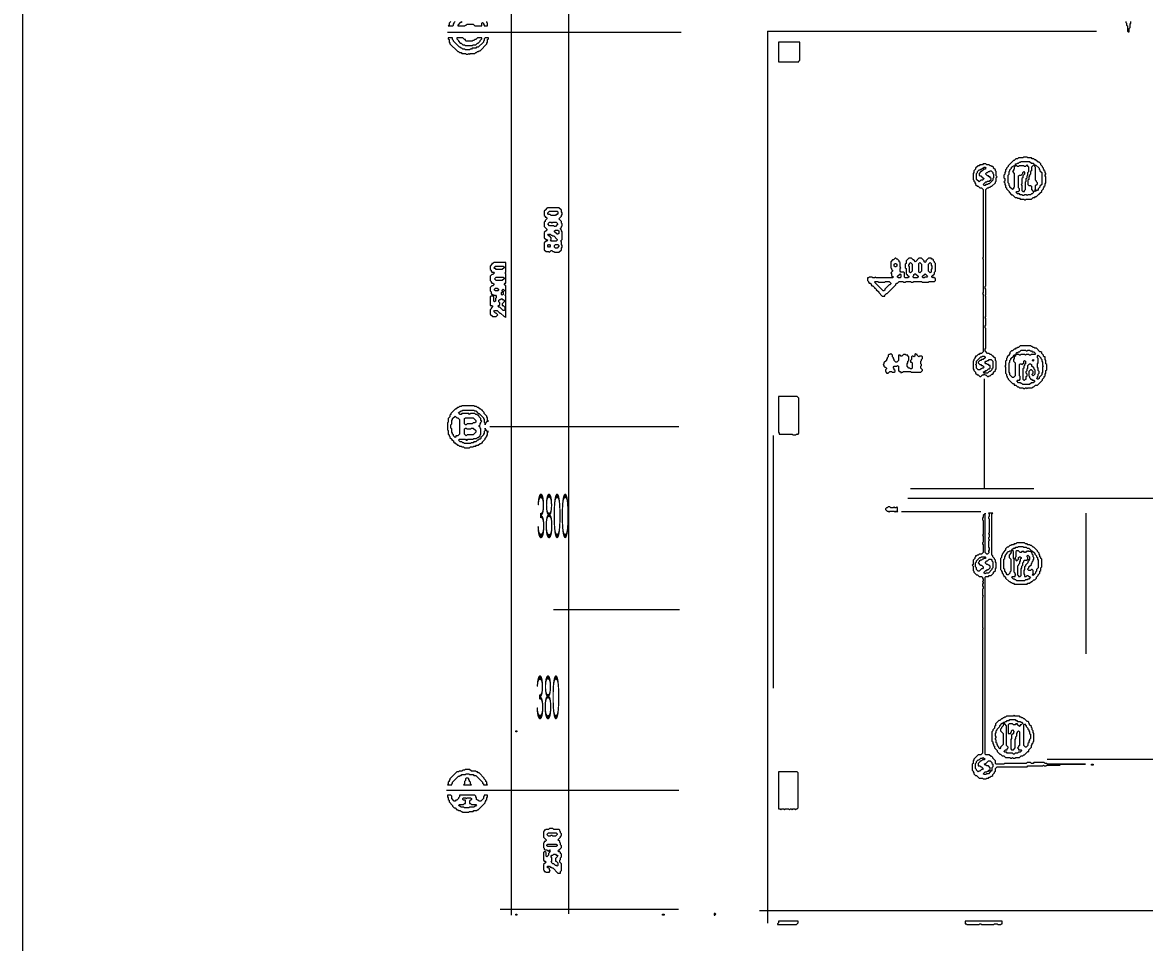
# Model space of a CAD drawing. Header units: millimetres. Extents: x 4 to 412, y 3 to 290.
# Drawn here: x 4 to 118.6, y 92.5 to 186.4 of the extents above; entities that cross this region are included whole.
import ezdxf

# ---------------------------------------------------------------- set-up
doc = ezdxf.new("R2010")
doc.units = ezdxf.units.MM
for name, color, linetype, lineweight in [('OCR_TEXT', 6, 'CONTINUOUS', 0), ('TRACE_CURVE', 6, 'CONTINUOUS', 0), ('TRACE_STRAIGHT', 5, 'CONTINUOUS', 0), ('TRACE_TEXT_SYMBOL', 6, 'CONTINUOUS', 0)]:
    doc.layers.add(name, color=color, linetype=linetype, lineweight=lineweight)
doc.styles.add('wqy-unicode', font='wqy-unicode')

msp = doc.modelspace()

# ---------------------------------------------------------------- linework, layer by layer
at = {"layer": 'TRACE_CURVE', "color": 6}
for points in [[(102.11, 172), (102.02, 171.91), (101.76, 171.91), (101.67, 171.82), (101.59, 171.82), (101.32, 171.56), (101.32, 171.47), (101.15, 171.3), (101.15, 171.12), (101.06, 171.03), (101.06, 170.42), (101.15, 170.33), (101.15, 170.24), (101.24, 170.16), (101.24, 170.07), (101.32, 169.98), (101.32, 169.89), (101.5, 169.72), (101.59, 169.72), (101.76, 169.54), (101.94, 169.54), (102.11, 169.37), (102.11, 162.45), (102.02, 162.36), (102.11, 162.28), (102.11, 158.86), (102.02, 158.77), (102.11, 158.68), (102.11, 152.82), (101.94, 152.64), (101.76, 152.64), (101.67, 152.55), (101.59, 152.55), (101.41, 152.38), (101.32, 152.38), (101.32, 152.29), (101.24, 152.2), (101.24, 152.12), (101.15, 152.03), (101.15, 151.94), (101.06, 151.85), (101.06, 151.07), (101.15, 150.98), (101.15, 150.89), (101.32, 150.72), (101.32, 150.63), (101.5, 150.45), (101.59, 150.45), (101.76, 150.28), (101.85, 150.28), (102.02, 150.45), (102.11, 150.45), (102.2, 150.54), (102.29, 150.45), (102.37, 150.45), (102.55, 150.28), (102.64, 150.28), (102.72, 150.37), (102.81, 150.37), (102.99, 150.54), (103.07, 150.54), (103.16, 150.63), (103.16, 150.72), (103.34, 150.89)], [(103.34, 150.89), (103.34, 150.98), (103.43, 151.07), (103.43, 151.85), (103.34, 151.94), (103.34, 152.12), (103.16, 152.29), (103.16, 152.38), (103.07, 152.38), (102.9, 152.55), (102.81, 152.55), (102.72, 152.64), (102.55, 152.64), (102.29, 152.9), (102.29, 153.08), (102.37, 153.17), (102.37, 155.18), (102.29, 155.27), (102.29, 155.44), (102.37, 155.53), (102.37, 156.23), (102.29, 156.32), (102.37, 156.41), (102.37, 158.51), (102.29, 158.6), (102.37, 158.68), (102.37, 159.21), (102.29, 159.3), (102.29, 159.47), (102.37, 159.56), (102.37, 169.37), (102.55, 169.54), (102.64, 169.54), (102.72, 169.63), (102.81, 169.63), (102.9, 169.72), (102.99, 169.72), (103.34, 170.07), (103.34, 170.16), (103.43, 170.24), (103.43, 170.59), (103.51, 170.68), (103.43, 170.77), (103.43, 171.21), (103.34, 171.3), (103.34, 171.38), (103.16, 171.56), (103.16, 171.65), (103.07, 171.73), (102.99, 171.73), (102.9, 171.82), (102.81, 171.82), (102.72, 171.91), (102.46, 171.91), (102.37, 172), (102.11, 172)], [(102.29, 136.35), (102.29, 136.27), (102.11, 136.09), (102.11, 135.92), (102.02, 135.83), (102.02, 135.65), (102.11, 135.57), (102.11, 134.16), (102.02, 134.08), (102.11, 133.99), (102.11, 133.38), (102.02, 133.29), (102.02, 133.2), (102.11, 133.11), (102.11, 132.32), (101.94, 132.15), (101.67, 132.15), (101.59, 132.06), (101.5, 132.06), (101.41, 131.97), (101.32, 131.97), (101.32, 131.89), (101.24, 131.8), (101.24, 131.71), (101.06, 131.54), (101.06, 131.1), (100.97, 131.01), (101.06, 130.92), (101.06, 130.49), (101.15, 130.4), (101.15, 130.31), (101.41, 130.05), (101.5, 130.05), (101.67, 129.87), (101.94, 129.87), (102.02, 129.79), (102.02, 129.7), (102.11, 129.61), (102.11, 129.43), (102.02, 129.35), (102.11, 129.26), (102.11, 129.17), (102.02, 129.08), (102.02, 128.91), (102.11, 128.82), (102.11, 128.65), (102.02, 128.56), (102.02, 127.95), (102.11, 127.86), (102.02, 127.77), (102.02, 124.62), (102.11, 124.53), (102.02, 124.44), (102.02, 111.83), (101.85, 111.66), (101.59, 111.66), (101.15, 111.22), (101.15, 111.13), (101.06, 111.04), (101.06, 110.78), (100.97, 110.69), (100.97, 110.08), (101.06, 109.99), (101.06, 109.91)], [(103.43, 130.75), (103.43, 131.27), (103.34, 131.36), (103.34, 131.54), (103.25, 131.62), (103.25, 131.71), (103.07, 131.89), (103.07, 131.97), (102.99, 132.06), (102.99, 136.27), (103.07, 136.35), (102.64, 136.35), (102.72, 136.27), (102.72, 136), (102.64, 135.92), (102.64, 135.83), (102.72, 135.74), (102.72, 134.34), (102.64, 134.25), (102.72, 134.16), (102.72, 133.9), (102.64, 133.81), (102.64, 133.73), (102.72, 133.64), (102.72, 133.55), (102.64, 133.46), (102.64, 132.85), (102.72, 132.76), (102.72, 132.59), (102.64, 132.5), (102.64, 132.41), (102.72, 132.32), (102.55, 132.15), (102.46, 132.15), (102.29, 132.32), (102.29, 136.35)], [(101.06, 109.91), (101.15, 109.82), (101.15, 109.73), (101.32, 109.56), (101.41, 109.56), (101.67, 109.29), (102.02, 109.29), (102.11, 109.21), (102.37, 109.21), (102.46, 109.29), (102.64, 109.29), (102.72, 109.38), (102.81, 109.38), (102.9, 109.47), (102.99, 109.47), (103.07, 109.56), (103.07, 109.64), (103.25, 109.82), (103.25, 109.91), (103.34, 109.99), (103.34, 110.26), (103.51, 110.43), (106.58, 110.43), (106.67, 110.52), (108.15, 110.52), (108.24, 110.61), (108.33, 110.52), (108.5, 110.52), (108.59, 110.61), (109.91, 110.61), (109.99, 110.69), (112.53, 110.69), (108.68, 110.69), (108.59, 110.78), (108.42, 110.78), (108.33, 110.87), (107.28, 110.87), (107.19, 110.78), (107.02, 110.78), (106.93, 110.87), (106.58, 110.87), (106.49, 110.78), (104.3, 110.78), (104.21, 110.69), (103.43, 110.69), (103.34, 110.78), (103.34, 111.04), (103.07, 111.31), (103.07, 111.39), (102.99, 111.48), (102.9, 111.48), (102.72, 111.66), (102.37, 111.66), (102.29, 111.74), (102.29, 129.79), (102.37, 129.87), (102.64, 129.87), (102.72, 129.96), (102.9, 129.96), (103.16, 130.22), (103.16, 130.31), (103.34, 130.49), (103.34, 130.66), (103.43, 130.75)]]:
    msp.add_lwpolyline(points, dxfattribs=at)
for points in [[(101.94, 171.47), (102.02, 171.56), (102.11, 171.56), (102.2, 171.47), (101.94, 171.21), (101.85, 171.21), (101.67, 171.03), (101.67, 170.86), (101.76, 170.77), (101.85, 170.77), (102.02, 170.59), (102.11, 170.59), (102.2, 170.51), (102.02, 170.33), (101.85, 170.33), (101.67, 170.16), (101.41, 170.42), (101.41, 171.03), (101.5, 171.12), (101.5, 171.21), (101.67, 171.38), (101.76, 171.38), (101.85, 171.47)], [(102.11, 171.56), (102.2, 171.65), (102.29, 171.65), (102.37, 171.56), (102.29, 171.47), (102.2, 171.47)], [(102.72, 171.21), (102.81, 171.3), (102.9, 171.3), (103.07, 171.12), (103.07, 171.03), (103.16, 170.95), (103.16, 170.59), (103.07, 170.51), (103.07, 170.33), (102.72, 169.98), (102.64, 169.98), (102.55, 169.89), (102.37, 169.89), (102.29, 169.81), (102.2, 169.81), (102.11, 169.89), (102.37, 170.16), (102.46, 170.16), (102.55, 170.24), (102.72, 170.24), (102.9, 170.42), (102.9, 170.51), (102.81, 170.59), (102.81, 170.68), (102.72, 170.68), (102.64, 170.77), (102.55, 170.77), (102.37, 170.95), (102.37, 171.03), (102.46, 171.12), (102.55, 171.12), (102.64, 171.21)], [(101.94, 152.29), (102.02, 152.38), (102.2, 152.38), (102.29, 152.29), (102.29, 152.2), (102.11, 152.03), (101.94, 152.03), (101.85, 151.94), (101.76, 151.94), (101.59, 151.77), (101.59, 151.68), (101.76, 151.5), (101.85, 151.5), (101.94, 151.42), (102.02, 151.42), (102.2, 151.24), (102.11, 151.15), (102.02, 151.15), (101.94, 151.07), (101.85, 151.07), (101.76, 150.98), (101.59, 150.98), (101.41, 151.15), (101.41, 151.42), (101.32, 151.5), (101.41, 151.59), (101.41, 151.85), (101.85, 152.29)], [(102.64, 151.94), (102.72, 152.03), (102.9, 152.03), (103.07, 151.85), (103.07, 151.15), (102.99, 151.07), (102.99, 150.98), (102.81, 150.8), (102.72, 150.8), (102.55, 150.63), (102.2, 150.63), (102.11, 150.72), (102.2, 150.8), (102.29, 150.8), (102.37, 150.89), (102.46, 150.89), (102.64, 151.07), (102.72, 151.07), (102.81, 151.15), (102.81, 151.42), (102.72, 151.42), (102.64, 151.5), (102.55, 151.5), (102.46, 151.59), (102.37, 151.59), (102.29, 151.68), (102.29, 151.77), (102.37, 151.85), (102.46, 151.85), (102.55, 151.94)], [(101.85, 131.8), (101.94, 131.89), (102.29, 131.89), (102.37, 131.8), (102.29, 131.71), (102.2, 131.71), (102.11, 131.62), (102.02, 131.62), (101.94, 131.54), (101.85, 131.54), (101.76, 131.45), (101.67, 131.45), (101.67, 131.36), (101.59, 131.27), (101.67, 131.19), (101.67, 131.1), (101.76, 131.1), (101.85, 131.01), (101.94, 131.01), (102.11, 130.84), (102.11, 130.75), (102.02, 130.66), (101.94, 130.66), (101.67, 130.4), (101.59, 130.4), (101.41, 130.57), (101.41, 130.75), (101.32, 130.84), (101.32, 131.27), (101.41, 131.36), (101.41, 131.45), (101.76, 131.8)], [(102.72, 131.62), (102.9, 131.62), (102.99, 131.54), (102.99, 131.45), (103.07, 131.36), (103.07, 130.75), (102.99, 130.66), (102.99, 130.57), (102.64, 130.22), (102.37, 130.22), (102.29, 130.14), (102.2, 130.22), (102.2, 130.31), (102.37, 130.49), (102.46, 130.49), (102.55, 130.57), (102.64, 130.57), (102.81, 130.75), (102.81, 130.92), (102.72, 131.01), (102.64, 131.01), (102.55, 131.1), (102.46, 131.1), (102.29, 131.27), (102.46, 131.45), (102.55, 131.45)], [(102.02, 111.31), (102.11, 111.39), (102.29, 111.22), (102.2, 111.13), (102.02, 111.13), (101.94, 111.04), (101.85, 111.04), (101.59, 110.78), (101.59, 110.52), (101.76, 110.52), (101.85, 110.43), (101.94, 110.43), (102.11, 110.26), (102.02, 110.17), (101.94, 110.17), (101.76, 109.99), (101.67, 109.99), (101.59, 109.91), (101.41, 110.08), (101.41, 110.17), (101.32, 110.26), (101.32, 110.78), (101.41, 110.87), (101.41, 110.96), (101.59, 111.13), (101.67, 111.13), (101.85, 111.31)], [(102.64, 109.99), (102.72, 110.08), (102.81, 109.99), (102.81, 109.91), (102.64, 109.73), (102.46, 109.73), (102.37, 109.64), (102.2, 109.64), (102.11, 109.73), (102.29, 109.91), (102.46, 109.91), (102.55, 109.99)], [(102.64, 111.04), (102.81, 111.04), (102.99, 110.87), (102.99, 110.78), (103.07, 110.69), (103.07, 110.43), (102.99, 110.34), (102.99, 110.08), (102.9, 109.99), (102.81, 109.99), (102.72, 110.08), (102.81, 110.17), (102.81, 110.34), (102.64, 110.52), (102.46, 110.52), (102.37, 110.61), (102.29, 110.61), (102.2, 110.69), (102.29, 110.78), (102.37, 110.78)]]:
    msp.add_lwpolyline(points, close=True, dxfattribs=at)
at = {"layer": 'TRACE_STRAIGHT', "color": 5}
for p, q in [((3.98, 265.46), (3.98, 29.15)), ((53.88, 223.12), (53.88, 95.28)), ((59.73, 223.18), (59.73, 95.42)), ((47.38, 185.45), (71.25, 185.45)), ((80.07, 185.55), (80.07, 94.45)), ((80.07, 185.55), (113.68, 185.55)), ((102.21, 150.06), (102.21, 138.87)), ((51.71, 145.18), (71.01, 145.18)), ((80.65, 144.27), (80.65, 118.48)), ((94.67, 138.87), (107.28, 138.87)), ((94.41, 137.88), (122.25, 137.88)), ((93.76, 136.49), (101.86, 136.49)), ((112.59, 136.33), (112.59, 121.96)), ((58.23, 126.51), (71.07, 126.51)), ((108.64, 111.23), (135.57, 111.23)), ((47.3, 108.04), (71.01, 108.04)), ((52.76, 95.88), (70.97, 95.88)), ((79.25, 95.77), (149.04, 95.77))]:
    msp.add_line(p, q, dxfattribs=at)
at = {"layer": 'TRACE_TEXT_SYMBOL', "color": 6}
for points in [[(47.73, 186.53), (47.55, 186.36), (47.55, 186.18), (47.47, 186.1), (47.9, 186.1), (47.99, 186.18), (47.99, 186.27), (48.08, 186.36), (48.08, 186.45), (48.17, 186.53)], [(48.87, 186.53), (48.78, 186.45), (48.69, 186.45), (48.43, 186.18), (48.43, 186.1), (49.13, 186.1), (49.22, 186.18), (49.3, 186.18), (49.39, 186.27), (50, 186.27), (50.18, 186.1), (50.88, 186.1), (50.88, 186.36), (50.97, 186.45), (51.06, 186.36), (51.06, 186.27), (51.14, 186.18), (51.14, 186.1), (51.49, 186.1), (51.49, 186.36), (51.41, 186.45), (51.41, 186.53)], [(116.65, 186.53), (116.65, 186.45), (116.74, 186.36), (116.74, 186.18), (116.82, 186.1), (116.82, 185.57), (116.91, 185.48), (117, 185.48), (117, 185.83), (117.09, 185.92), (117.09, 186.27), (117.17, 186.36), (117.17, 186.53)], [(106.23, 172.7), (106.14, 172.61), (105.7, 172.61), (105.61, 172.52), (105.44, 172.52), (105.26, 172.35), (105.18, 172.35), (104.65, 171.82), (104.65, 171.73), (104.48, 171.56), (104.48, 171.47), (104.39, 171.38), (104.39, 171.21), (104.3, 171.12), (104.3, 170.95), (104.21, 170.86), (104.21, 170.59), (104.3, 170.51), (104.3, 170.24), (104.21, 170.16), (104.3, 170.07), (104.3, 169.89), (104.39, 169.81), (104.39, 169.63), (104.48, 169.54), (104.48, 169.46), (104.74, 169.19), (104.74, 169.11), (105, 168.84), (105.09, 168.84), (105.35, 168.58), (105.53, 168.58), (105.61, 168.49), (105.79, 168.49), (105.88, 168.41), (106.23, 168.41), (106.32, 168.32), (106.4, 168.32), (106.49, 168.41), (107.02, 168.41), (107.19, 168.58), (107.37, 168.58), (107.45, 168.67), (107.54, 168.67), (107.8, 168.93), (107.89, 168.93), (107.89, 169.02), (108.07, 169.19), (108.07, 169.28), (108.24, 169.46), (108.24, 169.54), (108.33, 169.63), (108.33, 169.72), (108.42, 169.81), (108.42, 169.98), (108.5, 170.07), (108.5, 170.68), (108.42, 170.77), (108.42, 170.86), (108.5, 170.95), (108.5, 171.03), (108.42, 171.12), (108.42, 171.21), (108.33, 171.3)], [(106.58, 170.59), (106.58, 170.77), (106.67, 170.86), (106.67, 171.12), (106.75, 171.21), (106.75, 171.65), (106.67, 171.73), (106.67, 171.82), (106.58, 171.91), (106.4, 171.73), (106.32, 171.73), (106.23, 171.82), (105.79, 171.82), (105.7, 171.73), (105.61, 171.73), (105.53, 171.82), (105.44, 171.82), (105.35, 171.91), (105.44, 172), (105.53, 172), (105.61, 172.08), (105.7, 172.08), (105.79, 172.17), (105.88, 172.17)], [(105.88, 172.17), (105.96, 172.26), (106.84, 172.26), (107.02, 172.08), (107.19, 172.08), (107.28, 172), (107.28, 171.91), (107.02, 171.65), (107.02, 171.3), (106.93, 171.21), (106.93, 170.95), (106.84, 170.86), (106.84, 170.77), (106.75, 170.68), (106.75, 170.42), (106.67, 170.33), (106.67, 169.89), (106.75, 169.81), (106.93, 169.81), (107.02, 169.72), (107.02, 169.37), (107.28, 169.11), (107.1, 168.93), (107.02, 168.93), (106.93, 168.84), (106.67, 168.84), (106.58, 168.76), (106.49, 168.84), (106.32, 168.84), (106.23, 168.76), (106.14, 168.76), (106.05, 168.84), (105.88, 168.84), (105.79, 168.93), (105.61, 168.93), (105.44, 169.11), (105.53, 169.19), (105.7, 169.19), (105.79, 169.28), (105.79, 169.46), (105.7, 169.54), (105.7, 170.77), (105.79, 170.86), (105.96, 170.86), (106.14, 171.03), (106.14, 171.12), (106.23, 171.21), (106.32, 171.12), (106.32, 170.95), (106.14, 170.77), (106.14, 170.59), (106.05, 170.51), (106.05, 169.98), (105.96, 169.89), (106.05, 169.81), (106.05, 169.28), (106.14, 169.19), (106.32, 169.19), (106.32, 169.28), (106.4, 169.37), (106.4, 170.16), (106.49, 170.24), (106.49, 170.51), (106.58, 170.59)], [(108.33, 171.3), (108.33, 171.38), (108.24, 171.47), (108.24, 171.56), (108.15, 171.65), (108.15, 171.73), (107.98, 171.91), (107.98, 172), (107.8, 172.17), (107.72, 172.17), (107.45, 172.43), (107.37, 172.43), (107.28, 172.52), (107.1, 172.52), (107.02, 172.61), (106.67, 172.61), (106.58, 172.7), (106.23, 172.7)], [(93.09, 162.36), (92.92, 162.19), (92.83, 162.19), (92.65, 162.01), (92.65, 161.4), (92.74, 161.31), (92.74, 161.22), (92.83, 161.14), (92.83, 161.05), (92.65, 160.87), (92.74, 160.79), (92.74, 160.61), (92.92, 160.44), (92.83, 160.35), (91.16, 160.35), (91.08, 160.44), (90.99, 160.35), (90.81, 160.35), (90.73, 160.44), (90.46, 160.44), (90.38, 160.35), (90.29, 160.35), (90.29, 160.09), (90.38, 160), (90.38, 159.91), (90.46, 159.82), (90.55, 159.82), (90.64, 159.74), (90.64, 159.65), (90.73, 159.56), (90.81, 159.56), (90.99, 159.39), (90.99, 159.3), (91.08, 159.3), (91.16, 159.21), (91.16, 159.12), (91.25, 159.12), (91.43, 158.95), (91.43, 158.86), (91.78, 158.51), (92.04, 158.51), (92.04, 158.6), (92.22, 158.77), (92.3, 158.77), (93.18, 159.65), (93.18, 159.74), (93.27, 159.82), (93.35, 159.82), (93.53, 160), (93.88, 160), (93.97, 159.91), (94.14, 159.91), (94.23, 160), (94.67, 160), (94.76, 159.91), (94.93, 159.91), (95.02, 160), (95.81, 160), (95.89, 159.91), (96.51, 159.91), (96.59, 160), (97.12, 160), (97.21, 160.09), (97.21, 160.26)], [(97.21, 160.26), (97.03, 160.44), (96.94, 160.35), (96.86, 160.44), (96.86, 160.52), (97.12, 160.79), (97.12, 160.96), (97.21, 161.05), (97.21, 161.84), (97.12, 161.92), (97.12, 162.01), (97.03, 162.1), (97.03, 162.19), (96.94, 162.28), (96.86, 162.28), (96.77, 162.36), (96.51, 162.36), (96.24, 162.1), (96.24, 162.01), (96.16, 161.92), (96.07, 162.01), (96.07, 162.1), (95.81, 162.36), (95.54, 162.36), (95.19, 162.01), (95.02, 162.19), (94.93, 162.19), (94.76, 162.36), (94.49, 162.36), (94.23, 162.1), (94.23, 161.84), (94.14, 161.75), (94.14, 161.4), (94.23, 161.31), (94.23, 160.79), (94.32, 160.7), (94.32, 160.61), (94.41, 160.61), (94.49, 160.52), (94.49, 160.44), (94.41, 160.35), (94.14, 160.35), (94.05, 160.44), (94.05, 160.87), (93.97, 160.96), (93.7, 160.96), (93.62, 161.05), (93.62, 161.31), (93.7, 161.4), (93.62, 161.49), (93.62, 161.92), (93.53, 162.01), (93.53, 162.1), (93.35, 162.28), (93.27, 162.28), (93.18, 162.36), (93.09, 162.36)], [(92.65, 152.64), (92.57, 152.55), (92.48, 152.55), (92.39, 152.47), (92.39, 152.29), (92.3, 152.2), (92.3, 152.12), (92.22, 152.03), (92.22, 151.94), (91.95, 151.68), (91.95, 151.59), (91.87, 151.5), (91.95, 151.42), (91.95, 151.33), (92.04, 151.24), (92.13, 151.24), (92.22, 151.15), (92.22, 151.07), (92.13, 150.98), (92.13, 150.8), (92.22, 150.72), (92.22, 150.63), (92.39, 150.63), (92.57, 150.8), (92.74, 150.8), (92.83, 150.72), (93, 150.72), (93.09, 150.8), (93.09, 150.89), (93, 150.98), (93, 151.07), (92.92, 151.15), (92.92, 151.24), (93, 151.33), (93.27, 151.33), (93.35, 151.42), (93.44, 151.33), (93.44, 150.89), (93.53, 150.8), (93.62, 150.8), (93.7, 150.72), (93.7, 150.63), (93.79, 150.72), (93.88, 150.72), (93.97, 150.8), (94.67, 150.8), (94.76, 150.72), (95.72, 150.72), (95.89, 150.89), (95.89, 150.98), (95.72, 151.15), (95.72, 151.33), (95.81, 151.42), (95.81, 151.5), (95.72, 151.59), (95.72, 151.85), (95.81, 151.94), (95.81, 152.03), (95.89, 152.12), (95.89, 152.29), (95.81, 152.38), (95.63, 152.38), (95.54, 152.29), (95.37, 152.47)], [(95.37, 152.47), (95.37, 152.55), (95.28, 152.55), (95.19, 152.64), (95.11, 152.55), (95.11, 152.38), (95.02, 152.29), (94.93, 152.38), (94.84, 152.38), (94.76, 152.29), (94.76, 152.03), (94.67, 151.94), (94.67, 151.77), (94.76, 151.77), (94.84, 151.68), (94.84, 151.15), (94.76, 151.07), (94.67, 151.07), (94.58, 151.15), (94.49, 151.15), (94.32, 151.33), (94.32, 151.59), (94.41, 151.68), (94.41, 151.85), (94.49, 151.94), (94.49, 152.29), (94.41, 152.38), (94.41, 152.47), (94.23, 152.47), (94.14, 152.55), (93.97, 152.55), (93.79, 152.38), (93.7, 152.38), (93.62, 152.47), (93.44, 152.47), (93.44, 151.94), (93.27, 151.77), (93.18, 151.77), (93, 151.94), (93, 152.03), (92.92, 152.12), (92.92, 152.2), (92.83, 152.29), (92.83, 152.47), (92.65, 152.64)], [(105.88, 153.43), (105.7, 153.26), (105.61, 153.26), (105.53, 153.17), (105.44, 153.17), (105.35, 153.08), (105.26, 153.08), (105.09, 152.9), (105, 152.9), (104.83, 152.73), (104.83, 152.64), (104.74, 152.55), (104.74, 152.47), (104.56, 152.29), (104.56, 152.2), (104.48, 152.12), (104.48, 151.94), (104.39, 151.85), (104.39, 151.42), (104.3, 151.33), (104.39, 151.24), (104.39, 150.63), (104.48, 150.54), (104.48, 150.37), (104.56, 150.28), (104.56, 150.19), (104.65, 150.1), (104.65, 150.01), (105.09, 149.58), (105.18, 149.58), (105.26, 149.49), (105.26, 149.4), (105.44, 149.4), (105.61, 149.23), (105.7, 149.23), (105.79, 149.14), (106.14, 149.14), (106.23, 149.05), (106.32, 149.05), (106.4, 149.14), (106.49, 149.14), (106.58, 149.05), (106.67, 149.14), (107.1, 149.14), (107.19, 149.23), (107.28, 149.23), (107.45, 149.4), (107.63, 149.4), (108.15, 149.93), (108.15, 150.01), (108.33, 150.19), (108.33, 150.28), (108.42, 150.37), (108.42, 150.54), (108.5, 150.63), (108.5, 150.89), (108.59, 150.98), (108.59, 151.5), (108.5, 151.59), (108.5, 151.94), (108.42, 152.03), (108.42, 152.29), (108.33, 152.29), (108.24, 152.38)], [(108.24, 152.38), (108.24, 152.47), (108.07, 152.64), (108.07, 152.73), (107.98, 152.82), (107.89, 152.82), (107.54, 153.17), (107.37, 153.17), (107.28, 153.26), (107.19, 153.26), (107.1, 153.34), (107.02, 153.34), (106.93, 153.43), (105.88, 153.43)], [(106.23, 151.85), (106.32, 151.94), (106.4, 151.85), (106.4, 151.59), (106.32, 151.5), (106.32, 151.42), (106.23, 151.33), (106.23, 151.15), (106.14, 151.07), (106.14, 150.01), (106.23, 149.93), (106.32, 149.93), (106.4, 150.01), (106.49, 150.01), (106.49, 150.28), (106.58, 150.37), (106.58, 150.54), (106.49, 150.63), (106.49, 150.8), (106.58, 150.89), (106.58, 151.07), (106.67, 151.15), (106.67, 151.42), (106.84, 151.59), (106.93, 151.59), (107.02, 151.5), (107.02, 151.33), (107.1, 151.33), (107.28, 151.15), (107.28, 151.07), (107.37, 150.98), (107.37, 150.54), (107.19, 150.37), (107.1, 150.45), (107.1, 150.54), (107.19, 150.63), (107.19, 150.8), (107.02, 150.98), (106.93, 150.98), (106.75, 150.8), (106.75, 150.37), (106.84, 150.28), (106.84, 150.19), (106.93, 150.1), (106.93, 150.01), (107.02, 150.01), (107.1, 149.93), (107.28, 149.93), (107.37, 149.84), (107.19, 149.66), (107.02, 149.66), (106.84, 149.49), (106.14, 149.49), (106.05, 149.58), (105.96, 149.58), (105.88, 149.66), (105.7, 149.66), (105.53, 149.84), (105.61, 149.93), (105.79, 149.93), (105.88, 150.01), (105.88, 150.28), (105.79, 150.37), (105.79, 151.5)], [(105.79, 151.5), (105.88, 151.59), (105.96, 151.59), (106.05, 151.5), (106.23, 151.68), (106.23, 151.85)], [(48.87, 147.3), (48.78, 147.21), (48.6, 147.21), (48.52, 147.12), (48.43, 147.12), (48.25, 146.95), (48.17, 146.95), (47.73, 146.51), (47.73, 146.42), (47.64, 146.34), (47.64, 146.16), (47.47, 145.99), (47.47, 145.64), (47.38, 145.55), (47.38, 144.85), (47.47, 144.76), (47.47, 144.41), (47.55, 144.32), (47.55, 144.23), (47.64, 144.15), (47.64, 144.06), (47.82, 143.88), (47.82, 143.8), (47.9, 143.8), (47.99, 143.71), (47.99, 143.62), (48.08, 143.53), (48.17, 143.53), (48.43, 143.27), (48.52, 143.27), (48.6, 143.18), (48.78, 143.18), (48.87, 143.1), (49.04, 143.1), (49.13, 143.01), (49.65, 143.01), (49.74, 143.1), (50, 143.1), (50.09, 143.18), (50.27, 143.18), (50.36, 143.27), (50.53, 143.27), (50.71, 143.45), (50.79, 143.45), (50.88, 143.53), (50.97, 143.53), (50.97, 143.62), (51.23, 143.88), (51.23, 143.97), (51.41, 144.15), (51.41, 144.23), (51.49, 144.32), (51.49, 144.59), (51.58, 144.67), (51.49, 144.67), (51.23, 144.94), (51.23, 145.02), (51.23, 144.76), (51.14, 144.67), (51.14, 144.5), (51.06, 144.41), (51.06, 144.32), (50.79, 144.06), (50.79, 143.97)], [(50.79, 143.97), (50.71, 143.88), (50.62, 143.88), (50.53, 143.8), (50.44, 143.8), (50.27, 143.62), (50.09, 143.62), (50, 143.53), (49.83, 143.53), (49.74, 143.45), (49.13, 143.45), (49.04, 143.53), (48.95, 143.53), (48.87, 143.62), (48.69, 143.62), (48.52, 143.8), (48.6, 143.88), (49.22, 143.88), (49.3, 143.8), (49.39, 143.8), (49.48, 143.88), (50, 143.88), (50.09, 143.97), (50.36, 143.97), (50.44, 144.06), (50.53, 144.06), (50.71, 144.23), (50.71, 144.32), (50.79, 144.41), (50.79, 144.94), (50.71, 145.02), (50.71, 145.11), (50.62, 145.2), (50.62, 145.29), (50.71, 145.37), (50.71, 145.46), (50.79, 145.55), (50.79, 145.64), (50.88, 145.72), (50.79, 145.81), (50.79, 145.99), (50.62, 146.16), (50.62, 146.25), (50.53, 146.34), (50.44, 146.34), (50.36, 146.42), (50.27, 146.42), (50.18, 146.51), (49.74, 146.51), (49.65, 146.42), (49.57, 146.51), (48.87, 146.51), (48.78, 146.42), (48.69, 146.42), (48.52, 146.6), (48.6, 146.69), (48.69, 146.69), (48.78, 146.77), (48.87, 146.77), (48.95, 146.86), (50.09, 146.86), (50.18, 146.77), (50.27, 146.77), (50.53, 146.51)], [(50.53, 146.51), (50.62, 146.51), (51.06, 146.07), (51.06, 145.99), (51.14, 145.9), (51.14, 145.64), (51.23, 145.55), (51.23, 145.37), (51.23, 145.46), (51.49, 145.72), (51.58, 145.72), (51.49, 145.81), (51.49, 146.07), (51.41, 146.16), (51.41, 146.25), (51.14, 146.51), (51.14, 146.6), (50.97, 146.77), (50.97, 146.86), (50.88, 146.86), (50.79, 146.95), (50.71, 146.95), (50.53, 147.12), (50.44, 147.12), (50.36, 147.21), (50.18, 147.21), (50.09, 147.3), (48.87, 147.3)], [(105.53, 133.29), (105.44, 133.2), (105.26, 133.2), (105.18, 133.11), (105, 133.11), (104.91, 133.03), (104.83, 133.03), (104.65, 132.85), (104.56, 132.85), (104.39, 132.68), (104.39, 132.59), (104.13, 132.32), (104.13, 132.24), (104.04, 132.15), (104.04, 132.06), (103.95, 131.97), (103.95, 131.8), (103.86, 131.71), (103.86, 130.57), (103.95, 130.49), (103.95, 130.4), (104.04, 130.31), (104.04, 130.22), (104.13, 130.14), (104.13, 130.05), (104.21, 129.96), (104.21, 129.87), (104.3, 129.87), (104.39, 129.79), (104.39, 129.7), (104.74, 129.35), (104.83, 129.35), (104.91, 129.26), (105, 129.26), (105.09, 129.17), (105.18, 129.17), (105.26, 129.08), (106.58, 129.08), (106.67, 129.17), (106.84, 129.17), (107.02, 129.35), (107.1, 129.35), (107.28, 129.52), (107.37, 129.52), (107.54, 129.7), (107.54, 129.79), (107.72, 129.96), (107.72, 130.05), (107.89, 130.22), (107.89, 130.4), (107.98, 130.49), (107.98, 130.75), (108.07, 130.84), (108.07, 131.62), (107.98, 131.71), (107.98, 131.8), (107.89, 131.89), (107.89, 132.06), (107.8, 132.15), (107.8, 132.24), (107.63, 132.41), (107.63, 132.5), (107.28, 132.85), (107.19, 132.85)], [(107.19, 132.85), (107.02, 133.03), (106.93, 133.03), (106.84, 133.11), (106.67, 133.11), (106.58, 133.2), (106.4, 133.2), (106.32, 133.29), (105.53, 133.29)], [(105.7, 131.8), (105.79, 131.89), (105.88, 131.89), (105.96, 131.8), (105.96, 131.71), (105.88, 131.62), (105.88, 131.45), (105.79, 131.36), (105.79, 131.19), (105.7, 131.1), (105.7, 131.01), (105.61, 130.92), (105.61, 130.05), (105.7, 129.96), (105.7, 129.87), (105.88, 129.87), (105.96, 129.96), (105.96, 130.66), (106.05, 130.75), (106.05, 130.92), (106.14, 131.01), (106.14, 131.27), (106.23, 131.36), (106.23, 131.45), (106.32, 131.54), (106.58, 131.54), (106.67, 131.62), (106.75, 131.54), (106.75, 131.45), (106.67, 131.36), (106.67, 131.27), (106.4, 131.01), (106.4, 130.92), (106.32, 130.84), (106.32, 130.57), (106.23, 130.49), (106.23, 130.14), (106.32, 130.05), (106.32, 129.87), (106.49, 129.87), (106.58, 129.96), (106.67, 129.96), (106.75, 129.87), (106.84, 129.87), (106.93, 129.79), (106.75, 129.61), (106.67, 129.61), (106.58, 129.52), (106.4, 129.52), (106.32, 129.43), (105.53, 129.43), (105.44, 129.52), (105.35, 129.52), (105.26, 129.61), (105.18, 129.61), (105, 129.79), (105.09, 129.87), (105.35, 129.87), (105.35, 129.96), (105.44, 130.05), (105.35, 130.14), (105.35, 130.22), (105.26, 130.31), (105.26, 131.62)], [(105.26, 131.62), (105.35, 131.71), (105.44, 131.62), (105.44, 131.54), (105.53, 131.45), (105.7, 131.62), (105.7, 131.8)], [(105.26, 115.69), (105.18, 115.6), (104.48, 115.6), (104.39, 115.51), (104.3, 115.51), (104.21, 115.42), (104.13, 115.42), (104.04, 115.34), (103.95, 115.34), (103.78, 115.16), (103.69, 115.16), (103.34, 114.81), (103.34, 114.63), (103.25, 114.55), (103.25, 114.37), (103.07, 114.2), (103.07, 114.11), (102.99, 114.02), (102.99, 113.06), (103.07, 112.97), (103.07, 112.8), (103.16, 112.71), (103.16, 112.62), (103.25, 112.53), (103.25, 112.36), (103.51, 112.1), (103.51, 112.01), (103.78, 111.74), (103.86, 111.74), (104.04, 111.57), (104.21, 111.57), (104.39, 111.39), (104.83, 111.39), (104.91, 111.31), (105, 111.31), (105.09, 111.39), (105.18, 111.31), (105.35, 111.31), (105.44, 111.39), (105.79, 111.39), (105.96, 111.57), (106.14, 111.57), (106.23, 111.66), (106.32, 111.66), (106.67, 112.01), (106.75, 112.01), (106.75, 112.18), (107.02, 112.45), (107.02, 112.62), (107.1, 112.71), (107.1, 112.8), (107.19, 112.88), (107.19, 112.97), (107.28, 113.06), (107.28, 113.85), (107.19, 113.93), (107.19, 114.11), (107.1, 114.2), (107.1, 114.37), (107.02, 114.46), (107.02, 114.55), (106.84, 114.72), (106.84, 114.81), (106.75, 114.9)], [(104.48, 111.92), (104.3, 111.92), (104.21, 112.01), (104.39, 112.18), (104.56, 112.18), (104.56, 112.27), (104.65, 112.36), (104.65, 112.45), (104.48, 112.62), (104.48, 114.63), (104.3, 114.81), (104.21, 114.81), (104.13, 114.9), (104.21, 114.99), (104.3, 114.99), (104.39, 115.07), (104.48, 115.07), (104.56, 115.16), (104.74, 115.16)], [(104.74, 115.16), (104.83, 115.25), (105.35, 115.25), (105.44, 115.16), (105.53, 115.16), (105.61, 115.07), (105.88, 115.07), (105.96, 114.99), (106.05, 114.99), (106.14, 114.9), (105.96, 114.72), (105.88, 114.72), (105.88, 114.63), (105.79, 114.55), (105.61, 114.72), (105.61, 114.81), (105.44, 114.81), (105.35, 114.72), (105.18, 114.72), (105.09, 114.81), (104.74, 114.81), (104.65, 114.72), (104.65, 113.85), (104.91, 113.85), (104.91, 113.93), (105, 114.02), (105, 114.11), (105.09, 114.2), (105.26, 114.02), (105.18, 113.93), (105.18, 113.85), (105, 113.67), (105, 113.32), (104.91, 113.23), (104.91, 112.27), (105, 112.18), (105.18, 112.18), (105.35, 112.36), (105.35, 113.23), (105.44, 113.32), (105.44, 113.5), (105.53, 113.58), (105.53, 113.85), (105.61, 113.93), (105.61, 114.02), (105.7, 114.11), (105.79, 114.02), (105.79, 112.62), (105.7, 112.53), (105.7, 112.45), (105.61, 112.36), (105.7, 112.27), (105.7, 112.18), (105.96, 112.18), (106.05, 112.1), (105.88, 111.92), (105.7, 111.92), (105.61, 111.83), (105.35, 111.83), (105.26, 111.74), (105.18, 111.74), (105.09, 111.83), (104.56, 111.83), (104.48, 111.92)], [(106.75, 114.9), (106.75, 114.99), (106.67, 115.07), (106.58, 115.07), (106.32, 115.34), (106.23, 115.34), (106.14, 115.42), (106.05, 115.42), (105.96, 115.51), (105.88, 115.51), (105.79, 115.6), (105.35, 115.6), (105.26, 115.69)], [(57.8, 104.13), (57.71, 104.04), (57.45, 104.04), (57.36, 103.95), (57.27, 103.95), (57.27, 103.86), (57.19, 103.78), (57.19, 103.25), (57.45, 102.99), (57.45, 102.9), (57.36, 102.81), (57.27, 102.81), (57.27, 102.72), (57.19, 102.64), (57.19, 102.2), (57.27, 102.11), (57.27, 102.02), (57.36, 101.94), (57.54, 101.94), (57.62, 101.85), (57.71, 101.85), (57.8, 101.76), (57.8, 101.67), (57.71, 101.59), (57.71, 101.41), (57.54, 101.24), (57.45, 101.32), (57.45, 101.67), (57.36, 101.76), (57.27, 101.76), (57.19, 101.67), (57.19, 100.89), (57.27, 100.8), (57.36, 100.8), (57.45, 100.71), (57.19, 100.45), (57.19, 99.92), (57.27, 99.83), (57.27, 99.75), (57.36, 99.75), (57.45, 99.66), (57.8, 99.66), (57.8, 99.75), (57.89, 99.83), (57.8, 99.92), (57.8, 100.01), (57.71, 100.1), (57.62, 100.1), (57.54, 100.19), (57.62, 100.27), (57.8, 100.27), (57.89, 100.19), (57.97, 100.19), (58.06, 100.1), (58.15, 100.1), (58.67, 99.57), (58.94, 99.57), (58.94, 99.75), (59.03, 99.83), (59.03, 100.54), (58.85, 100.71), (58.85, 100.89), (58.94, 100.97), (58.94, 101.15)], [(58.94, 101.15), (59.03, 101.24), (59.03, 101.5), (58.94, 101.59), (58.94, 101.67), (58.85, 101.76), (58.76, 101.76), (58.67, 101.85), (58.76, 101.94), (58.85, 101.94), (58.85, 102.02), (59.03, 102.2), (59.03, 102.37), (58.94, 102.46), (58.94, 102.64), (58.85, 102.72), (58.85, 102.81), (58.67, 102.99), (58.94, 103.25), (58.94, 103.34), (59.03, 103.43), (59.03, 103.6), (58.94, 103.69), (58.94, 103.78), (58.85, 103.86), (58.85, 103.95), (58.76, 104.04), (58.24, 104.04), (58.15, 104.13), (57.8, 104.13)]]:
    msp.add_lwpolyline(points, dxfattribs=at)
for points in [[(47.47, 184.87), (47.47, 184.78), (47.55, 184.69), (47.55, 184.43), (47.64, 184.34), (47.64, 184.26), (48.43, 183.47), (48.52, 183.47), (48.6, 183.38), (48.78, 183.38), (48.87, 183.29), (49.22, 183.29), (49.3, 183.21), (49.48, 183.21), (49.57, 183.29), (49.65, 183.21), (49.74, 183.29), (50.18, 183.29), (50.27, 183.38), (50.36, 183.38), (50.44, 183.47), (50.53, 183.47), (50.62, 183.56), (50.71, 183.56), (51.41, 184.26), (51.41, 184.34), (51.49, 184.43), (51.49, 184.69), (51.58, 184.78), (51.58, 184.87), (51.23, 184.87), (51.14, 184.78), (51.14, 184.61), (51.06, 184.52), (51.06, 184.43), (50.53, 183.91), (50.36, 183.91), (50.27, 183.82), (49.92, 183.82), (49.83, 183.73), (49.74, 183.73), (49.65, 183.64), (49.22, 183.64), (49.13, 183.73), (48.95, 183.73), (48.87, 183.82), (48.78, 183.82), (48.69, 183.91), (48.6, 183.91), (47.99, 184.52), (47.99, 184.61), (47.9, 184.69), (47.9, 184.87)], [(48.34, 184.87), (48.34, 184.78), (48.52, 184.61), (48.52, 184.52), (48.69, 184.34), (48.78, 184.34), (48.95, 184.17), (49.13, 184.17), (49.22, 184.08), (49.92, 184.08), (50, 184.17), (50.27, 184.17), (50.44, 184.34), (50.53, 184.34), (50.71, 184.52), (50.71, 184.61), (50.88, 184.78), (50.88, 184.87), (50.44, 184.87), (50.27, 184.69), (50.18, 184.69), (50.09, 184.61), (50, 184.61), (49.92, 184.52), (49.3, 184.52), (49.22, 184.61), (49.22, 184.69), (49.13, 184.69), (48.95, 184.87)], [(81.18, 184.43), (81.18, 182.42), (83.28, 182.42), (83.28, 182.5), (83.37, 182.59), (83.37, 184.43)], [(107.37, 171.82), (107.45, 171.91), (107.8, 171.56), (107.8, 171.47), (107.89, 171.38), (107.89, 171.3), (108.07, 171.12), (108.07, 169.89), (107.89, 169.72), (107.89, 169.63), (107.72, 169.46), (107.72, 169.37), (107.63, 169.28), (107.54, 169.28), (107.45, 169.37), (107.45, 169.81), (107.63, 169.98), (107.63, 170.07), (107.54, 170.16), (107.54, 170.24), (107.45, 170.33), (107.45, 171.65), (107.37, 171.73)], [(105.18, 171.82), (105.26, 171.82), (105.35, 171.73), (105.26, 171.65), (105.26, 171.47), (105.18, 171.38), (105.18, 171.3), (105.09, 171.21), (105.26, 171.03), (105.26, 169.63), (105.18, 169.54), (105.18, 169.46), (105.09, 169.37), (104.83, 169.63), (104.83, 169.72), (104.74, 169.81), (104.74, 169.98), (104.65, 170.07), (104.65, 170.86), (104.74, 170.95), (104.74, 171.21), (104.83, 171.3), (104.83, 171.38), (105, 171.56), (105, 171.65)], [(107.37, 169.28), (107.45, 169.37), (107.54, 169.28), (107.45, 169.19)], [(57.62, 167.53), (57.54, 167.44), (57.45, 167.44), (57.45, 167.35), (57.27, 167.18), (57.27, 166.74), (57.36, 166.65), (57.36, 166.57), (57.45, 166.57), (57.54, 166.48), (57.54, 166.39), (57.36, 166.22), (57.36, 166.13), (57.27, 166.04), (57.27, 165.6), (57.54, 165.34), (57.54, 165.25), (57.27, 164.99), (57.27, 164.46), (57.45, 164.29), (57.54, 164.29), (57.62, 164.2), (57.54, 164.11), (57.45, 164.11), (57.27, 163.94), (57.27, 163.24), (57.45, 163.06), (57.71, 163.06), (57.8, 162.98), (57.97, 163.15), (58.06, 163.15), (58.15, 163.06), (58.24, 163.06), (58.32, 162.98), (58.76, 162.98), (59.03, 163.24), (59.03, 163.41), (59.11, 163.5), (59.11, 163.68), (59.03, 163.76), (59.03, 164.03), (58.94, 164.11), (59.11, 164.29), (59.11, 165.08), (59.03, 165.17), (59.03, 165.25), (58.94, 165.34), (58.94, 165.43), (59.03, 165.52), (59.03, 165.6), (59.11, 165.69), (59.11, 165.87), (59.03, 165.95), (59.03, 166.13), (58.76, 166.39), (59.03, 166.65), (59.03, 166.74), (59.11, 166.83), (59.11, 167), (59.03, 167.09), (59.03, 167.27), (58.76, 167.53)], [(57.8, 167.18), (58.59, 167.18), (58.67, 167.09), (58.67, 166.92), (58.59, 166.83), (58.5, 166.83), (58.41, 166.74), (57.97, 166.74), (57.89, 166.83), (57.71, 166.83), (57.62, 166.92), (57.62, 167)], [(57.8, 166.04), (57.97, 166.04), (58.06, 165.95), (58.15, 166.04), (58.5, 166.04), (58.67, 165.87), (58.41, 165.6), (58.32, 165.6), (58.24, 165.69), (57.8, 165.69), (57.62, 165.87)], [(58.32, 165.17), (58.41, 165.25), (58.67, 165.25), (58.76, 165.17), (58.76, 164.9), (58.67, 164.81), (58.59, 164.81), (58.32, 165.08)], [(57.62, 164.73), (57.71, 164.81), (57.89, 164.81), (57.97, 164.73), (58.06, 164.73), (58.15, 164.64), (58.24, 164.64), (58.59, 164.29), (58.59, 164.2), (58.5, 164.11), (57.97, 164.11), (57.89, 164.2), (57.97, 164.29), (57.97, 164.46), (57.8, 164.64), (57.71, 164.64)], [(57.62, 163.68), (57.71, 163.76), (57.8, 163.76), (57.89, 163.68), (57.89, 163.59), (57.8, 163.5), (57.71, 163.5), (57.62, 163.59)], [(58.32, 163.68), (58.41, 163.76), (58.67, 163.76), (58.76, 163.68), (58.76, 163.59), (58.59, 163.41), (58.41, 163.41), (58.32, 163.5)], [(52.11, 161.92), (52.02, 161.84), (51.93, 161.84), (51.93, 161.75), (51.76, 161.57), (51.76, 161.22), (51.84, 161.14), (51.84, 161.05), (51.93, 160.96), (52.11, 160.96), (52.19, 160.87), (52.02, 160.7), (51.93, 160.7), (51.76, 160.52), (51.76, 160.09), (51.84, 160), (51.84, 159.91), (51.93, 159.82), (52.02, 159.82), (52.11, 159.74), (52.11, 159.65), (52.02, 159.56), (51.93, 159.56), (51.76, 159.39), (51.76, 159.03), (51.84, 158.95), (51.84, 158.77), (51.93, 158.68), (52.02, 158.68), (52.11, 158.6), (52.02, 158.51), (51.84, 158.51), (51.76, 158.42), (51.76, 157.55), (51.93, 157.55), (52.02, 157.46), (51.84, 157.28), (51.84, 157.2), (51.76, 157.11), (51.76, 156.67), (52.02, 156.41), (52.37, 156.41), (52.54, 156.58), (52.37, 156.76), (52.28, 156.76), (52.11, 156.93), (52.19, 157.02), (52.46, 157.02), (52.72, 156.76), (52.81, 156.76), (53.16, 156.41), (53.25, 156.41), (53.33, 156.32), (53.33, 158.51), (53.25, 158.6), (53.33, 158.68), (53.33, 159.56), (53.16, 159.74), (53.25, 159.82), (53.33, 159.82), (53.33, 160.79), (53.25, 160.87), (53.33, 160.96), (53.33, 161.92)], [(93, 161.75), (93.09, 161.84), (93.18, 161.84), (93.27, 161.75), (93.27, 161.57), (93.18, 161.49), (93.09, 161.49), (93, 161.57)], [(94.58, 161.84), (94.67, 161.92), (94.84, 161.75), (94.84, 161.05), (94.67, 160.87), (94.58, 160.96), (94.58, 161.49), (94.49, 161.57), (94.49, 161.66), (94.58, 161.75)], [(95.54, 161.84), (95.63, 161.92), (95.81, 161.75), (95.81, 161.05), (95.63, 160.87), (95.54, 160.96)], [(96.68, 161.92), (96.77, 161.84), (96.77, 161.66), (96.86, 161.57), (96.86, 161.31), (96.77, 161.22), (96.77, 160.96), (96.68, 160.87), (96.51, 161.05), (96.51, 161.75)], [(52.28, 161.57), (53.07, 161.57), (53.16, 161.49), (53.16, 161.4), (52.98, 161.22), (52.37, 161.22), (52.28, 161.31), (52.19, 161.31), (52.11, 161.4)], [(52.37, 160.44), (53.07, 160.44), (53.16, 160.35), (53.16, 160.26), (52.98, 160.09), (52.37, 160.09), (52.19, 160.26)], [(93.62, 160.79), (93.7, 160.7), (93.7, 160.44), (93.62, 160.35), (93.44, 160.35), (93.35, 160.44), (93.35, 160.52)], [(95.02, 160.7), (95.11, 160.79), (95.19, 160.79), (95.46, 160.52), (95.46, 160.44), (95.37, 160.35), (95.02, 160.35), (94.93, 160.44), (94.93, 160.52), (95.02, 160.61)], [(96.16, 160.79), (96.42, 160.52), (96.33, 160.44), (96.16, 160.44), (96.07, 160.35), (95.98, 160.35), (95.89, 160.44), (95.89, 160.52)], [(52.19, 159.21), (52.28, 159.3), (52.46, 159.3), (52.63, 159.12), (52.54, 159.03), (52.28, 159.03), (52.19, 159.12)], [(90.99, 159.91), (91.08, 160), (91.34, 160), (91.43, 159.91), (92.04, 159.91), (92.13, 160), (92.48, 160), (92.65, 159.82), (92.65, 159.74), (92.57, 159.65), (92.48, 159.65), (92.04, 159.21), (92.04, 159.12), (91.95, 159.03), (91.87, 159.03)], [(52.02, 158.51), (52.11, 158.6), (52.28, 158.6), (52.37, 158.51), (52.37, 158.33), (52.28, 158.25), (52.28, 157.98), (52.19, 157.9), (52.11, 157.98), (52.11, 158.42)], [(52.81, 158.16), (52.89, 158.25), (52.98, 158.16), (53.07, 158.16), (53.16, 158.07), (53.16, 157.9), (52.98, 157.72), (52.98, 157.55), (53.07, 157.55), (53.25, 157.37), (53.25, 157.11), (53.16, 157.02), (53.07, 157.02), (52.72, 157.37), (52.63, 157.37), (52.54, 157.46), (52.72, 157.63), (52.72, 157.81), (52.63, 157.9), (52.63, 158.07), (52.72, 158.16)], [(52.89, 158.86), (52.98, 158.95), (53.07, 158.86), (53.07, 158.68), (52.98, 158.6), (52.89, 158.68)], [(52.98, 159.12), (53.07, 159.21), (53.16, 159.12), (53.16, 159.03), (53.07, 158.95), (52.98, 159.03)], [(105.18, 152.38), (105.26, 152.47), (105.35, 152.38), (105.26, 152.29)], [(105.26, 152.47), (105.35, 152.55), (105.44, 152.47), (105.35, 152.38)], [(105.96, 152.99), (106.4, 152.99), (106.49, 152.9), (106.58, 152.9), (106.67, 152.99), (106.84, 152.99), (106.93, 152.9), (107.02, 152.9), (107.1, 152.82), (107.28, 152.82), (107.45, 152.64), (107.37, 152.55), (107.02, 152.55), (106.93, 152.47), (106.84, 152.47), (106.75, 152.55), (106.49, 152.55), (106.4, 152.47), (106.32, 152.55), (105.96, 152.55), (105.88, 152.47), (105.79, 152.47), (105.7, 152.55), (105.53, 152.55), (105.44, 152.64), (105.53, 152.73), (105.61, 152.73), (105.7, 152.82), (105.79, 152.82)], [(107.63, 152.38), (107.72, 152.47), (107.98, 152.2), (107.98, 152.12), (108.07, 152.03), (108.07, 151.85), (108.15, 151.77), (108.15, 151.42), (108.24, 151.33), (108.15, 151.24), (108.15, 150.72), (108.07, 150.63), (108.07, 150.45), (107.8, 150.19), (107.8, 150.1), (107.72, 150.01), (107.63, 150.01), (107.54, 150.1), (107.63, 150.19), (107.63, 150.28), (107.72, 150.37), (107.72, 150.54), (107.8, 150.63), (107.8, 150.8), (107.72, 150.89), (107.72, 151.15), (107.63, 151.24), (107.63, 151.59), (107.72, 151.68), (107.72, 152.12), (107.63, 152.2)], [(105.18, 152.38), (105.26, 152.29), (105.26, 152.12), (105.18, 152.03), (105.18, 151.85), (105.35, 151.68), (105.35, 150.37), (105.18, 150.19), (105.09, 150.19), (104.83, 150.45), (104.83, 150.63), (104.74, 150.72), (104.74, 151.68), (104.83, 151.77), (104.83, 151.94), (104.91, 152.03), (104.91, 152.12)], [(107.1, 151.94), (107.19, 152.03), (107.28, 151.94), (107.19, 151.85)], [(81.18, 148.26), (81.18, 144.59), (81.27, 144.5), (81.27, 144.41), (82.58, 144.41), (82.67, 144.32), (82.93, 144.32), (83.02, 144.41), (83.2, 144.41), (83.28, 144.5), (83.28, 148.09), (83.11, 148.26)], [(48.17, 146.25), (48.34, 146.07), (48.43, 146.07), (48.6, 145.9), (48.6, 144.41), (48.43, 144.23), (48.25, 144.23), (48.25, 144.15), (48.17, 144.06), (47.99, 144.23), (47.99, 144.32), (47.9, 144.41), (47.9, 144.5), (47.82, 144.59), (47.82, 144.94), (47.73, 145.02), (47.73, 145.37), (47.82, 145.46), (47.82, 145.81), (47.9, 145.9), (47.9, 145.99)], [(49.13, 145.99), (49.22, 146.07), (50, 146.07), (50.27, 145.81), (50.27, 145.64), (50.18, 145.55), (50, 145.55), (49.92, 145.46), (49.39, 145.46), (49.3, 145.37), (49.22, 145.37), (49.13, 145.46)], [(49.13, 144.94), (49.22, 145.02), (49.3, 145.02), (49.39, 144.94), (49.74, 144.94), (49.83, 145.02), (50, 145.02), (50.27, 144.76), (50.27, 144.59), (50, 144.32), (49.39, 144.32), (49.3, 144.23), (49.13, 144.41)], [(92.39, 136.97), (92.3, 136.88), (92.22, 136.88), (92.13, 136.79), (92.13, 136.7), (92.3, 136.53), (92.39, 136.53), (92.48, 136.44), (92.57, 136.53), (93, 136.53), (93.09, 136.44), (93.18, 136.53), (93.27, 136.53), (93.35, 136.44), (93.27, 136.53), (93.35, 136.62), (93.35, 136.88), (93.27, 136.97), (93.18, 136.88), (93.09, 136.88), (93, 136.97), (92.92, 136.88), (92.65, 136.88), (92.57, 136.97)], [(105.61, 132.85), (105.7, 132.94), (106.14, 132.94), (106.23, 132.85), (106.49, 132.85), (106.58, 132.76), (106.75, 132.76), (107.02, 132.5), (106.93, 132.41), (106.75, 132.41), (106.67, 132.5), (106.58, 132.41), (106.49, 132.41), (106.4, 132.32), (106.32, 132.32), (106.23, 132.41), (106.05, 132.41), (105.96, 132.32), (105.88, 132.32), (105.7, 132.5), (105.53, 132.5), (105.44, 132.41), (105.44, 131.89), (105.35, 131.8), (105.35, 131.71), (105.26, 131.62), (105.18, 131.71), (105.18, 132.41), (105, 132.59), (105.18, 132.76), (105.35, 132.76), (105.44, 132.85)], [(104.74, 132.41), (104.83, 132.5), (104.91, 132.5), (105, 132.41), (104.91, 132.32), (104.91, 132.24), (104.74, 132.06), (104.74, 131.8), (104.91, 131.62), (104.91, 130.4), (104.83, 130.31), (104.83, 130.22), (104.65, 130.05), (104.56, 130.05), (104.48, 130.14), (104.48, 130.22), (104.3, 130.4), (104.3, 130.57), (104.21, 130.66), (104.21, 131.62), (104.3, 131.71), (104.3, 131.89), (104.39, 131.97), (104.39, 132.06), (104.56, 132.24), (104.56, 132.32), (104.65, 132.41)], [(106.58, 131.97), (106.67, 132.06), (106.84, 131.89), (106.84, 131.62), (106.75, 131.54), (106.67, 131.62), (106.67, 131.8), (106.58, 131.89)], [(107.02, 132.41), (107.1, 132.5), (107.37, 132.24), (107.37, 132.15), (107.54, 131.97), (107.54, 131.89), (107.63, 131.8), (107.63, 131.62), (107.72, 131.54), (107.72, 130.75), (107.54, 130.57), (107.54, 130.4), (107.45, 130.31), (107.45, 130.22), (107.28, 130.05), (107.19, 130.14), (107.19, 130.49), (107.1, 130.57), (107.02, 130.57), (106.93, 130.49), (106.75, 130.49), (106.67, 130.57), (106.67, 130.66), (106.75, 130.75), (106.75, 130.84), (107.02, 131.1), (107.02, 131.19), (107.1, 131.27), (107.1, 131.36), (107.19, 131.45), (107.19, 131.54), (107.28, 131.62), (107.28, 131.8), (107.19, 131.89), (107.19, 132.06), (107.1, 132.15), (107.1, 132.24), (107.02, 132.32)], [(107.1, 130.05), (107.19, 130.14), (107.28, 130.05), (107.19, 129.96)], [(104.04, 114.9), (104.13, 114.9), (104.21, 114.81), (104.13, 114.72), (104.13, 114.63), (103.95, 114.46), (103.95, 114.37), (103.86, 114.28), (103.86, 114.11), (104.13, 113.85), (104.13, 112.71), (103.86, 112.45), (103.86, 112.36), (103.78, 112.27), (103.69, 112.36), (103.69, 112.45), (103.6, 112.53), (103.6, 112.62), (103.51, 112.71), (103.51, 112.8), (103.43, 112.88), (103.43, 113.15), (103.34, 113.23), (103.34, 113.32), (103.43, 113.41), (103.43, 113.5), (103.34, 113.58), (103.34, 113.85), (103.43, 113.93), (103.43, 114.11), (103.51, 114.2), (103.51, 114.28), (103.78, 114.55), (103.78, 114.63)], [(106.23, 114.72), (106.32, 114.81), (106.49, 114.63), (106.49, 114.55), (106.67, 114.37), (106.67, 114.28), (106.75, 114.2), (106.75, 114.11), (106.84, 114.02), (106.84, 113.85), (106.93, 113.76), (106.93, 113.32), (106.84, 113.23), (106.84, 113.15), (106.75, 113.06), (106.75, 112.88), (106.67, 112.8), (106.67, 112.62), (106.49, 112.45), (106.4, 112.45), (106.23, 112.62)], [(54.38, 114.11), (54.47, 114.11), (54.47, 114.02), (54.38, 114.02)], [(49.22, 110.17), (49.13, 110.08), (48.95, 110.08), (48.87, 109.99), (48.6, 109.99), (48.52, 109.91), (48.34, 109.91), (47.64, 109.21), (47.64, 109.12), (47.55, 109.03), (47.55, 108.94), (47.47, 108.85), (47.47, 108.68), (47.38, 108.59), (47.82, 108.59), (47.82, 108.68), (47.9, 108.77), (47.9, 108.85), (48.52, 109.47), (48.6, 109.47), (48.69, 109.56), (48.78, 109.56), (48.87, 109.64), (49.22, 109.64), (49.3, 109.73), (49.57, 109.73), (49.65, 109.64), (50, 109.64), (50.09, 109.56), (50.27, 109.56), (50.97, 108.85), (50.97, 108.77), (51.06, 108.68), (51.06, 108.59), (51.49, 108.59), (51.41, 108.68), (51.41, 108.85), (51.32, 108.94), (51.32, 109.03), (51.14, 109.21), (51.14, 109.29), (50.62, 109.82), (50.53, 109.82), (50.44, 109.91), (50.36, 109.91), (50.27, 109.99), (49.83, 109.99), (49.65, 110.17)], [(113.15, 110.69), (113.32, 110.69), (113.32, 110.61), (113.15, 110.61)], [(49.3, 109.29), (49.22, 109.21), (49.22, 109.03), (49.13, 108.94), (49.13, 108.68), (49.04, 108.59), (49.83, 108.59), (49.74, 108.68), (49.74, 108.85), (49.65, 108.94), (49.65, 109.03), (49.57, 109.12), (49.57, 109.21), (49.48, 109.29)], [(81.18, 109.91), (81.18, 106.14), (81.36, 106.14), (81.44, 106.05), (81.53, 106.14), (81.71, 106.14), (81.79, 106.05), (81.88, 106.14), (82.23, 106.14), (82.32, 106.05), (82.41, 106.14), (82.5, 106.14), (82.58, 106.05), (82.67, 106.14), (82.85, 106.14), (82.93, 106.05), (83.02, 106.14), (83.11, 106.14), (83.2, 106.23), (83.2, 109.82), (83.11, 109.91)], [(47.38, 107.54), (47.38, 107.37), (47.47, 107.28), (47.47, 107.1), (47.55, 107.02), (47.55, 106.84), (47.9, 106.49), (47.9, 106.4), (48.08, 106.23), (48.17, 106.23), (48.34, 106.05), (48.43, 106.05), (48.52, 105.96), (48.69, 105.96), (48.78, 105.88), (48.87, 105.88), (48.95, 105.79), (49.57, 105.79), (49.65, 105.88), (50, 105.88), (50.09, 105.96), (50.36, 105.96), (50.44, 106.05), (50.53, 106.05), (51.23, 106.75), (51.23, 106.84), (51.32, 106.93), (51.32, 107.02), (51.41, 107.1), (51.41, 107.28), (51.49, 107.37), (51.49, 107.54), (51.14, 107.54), (51.14, 107.45), (51.06, 107.37), (51.06, 107.19), (50.79, 106.93), (50.62, 106.93), (50.53, 107.02), (50.44, 107.02), (50.36, 107.1), (50.36, 107.28), (50.27, 107.37), (50.27, 107.45), (50.18, 107.54), (48.6, 107.54), (48.6, 107.37), (48.52, 107.28), (48.52, 107.19), (48.34, 107.02), (48.25, 107.02), (48.17, 106.93), (48.08, 106.93), (47.82, 107.19), (47.82, 107.45), (47.73, 107.54)], [(48.95, 107.19), (49.04, 107.28), (49.22, 107.28), (49.3, 107.19), (49.39, 107.28), (49.74, 107.28), (49.83, 107.19), (49.83, 107.1), (49.65, 106.93), (49.65, 106.67), (49.74, 106.67), (49.83, 106.58), (50.27, 106.58), (50.36, 106.49), (50.27, 106.4), (50.18, 106.4), (50.09, 106.32), (49.65, 106.32), (49.57, 106.23), (49.13, 106.23), (49.04, 106.32), (48.78, 106.32), (48.69, 106.4), (48.6, 106.4), (48.52, 106.49), (48.6, 106.58), (49.04, 106.58), (49.13, 106.67), (49.22, 106.67), (49.22, 107.02), (49.04, 107.02), (48.95, 107.1)], [(57.71, 103.69), (58.5, 103.69), (58.59, 103.6), (58.59, 103.51), (58.41, 103.34), (58.15, 103.34), (58.06, 103.43), (57.97, 103.43), (57.89, 103.34), (57.71, 103.34), (57.54, 103.51)], [(57.54, 102.46), (57.62, 102.55), (58.5, 102.55), (58.59, 102.46), (58.59, 102.37), (58.5, 102.29), (57.62, 102.29), (57.54, 102.37)], [(57.71, 101.85), (57.8, 101.94), (57.89, 101.85), (57.8, 101.76)], [(58.15, 101.41), (58.24, 101.5), (58.41, 101.5), (58.5, 101.41), (58.59, 101.41), (58.67, 101.32), (58.41, 101.06), (58.41, 100.8), (58.5, 100.8), (58.67, 100.62), (58.67, 100.36), (58.59, 100.27), (58.5, 100.36), (58.41, 100.36), (58.24, 100.54), (58.15, 100.54), (57.97, 100.71), (58.06, 100.8), (58.06, 101.15), (57.97, 101.24), (57.97, 101.32), (58.06, 101.41)], [(54.38, 95.37), (54.47, 95.37), (54.47, 95.28), (54.38, 95.28)], [(69.36, 95.37), (69.53, 95.37), (69.53, 95.28), (69.36, 95.28)], [(74.61, 95.46), (74.61, 95.28), (74.7, 95.28), (74.79, 95.37), (74.7, 95.46)], [(81.18, 94.67), (81.18, 94.49), (81.09, 94.41), (81.09, 94.32), (83.02, 94.32), (83.2, 94.49), (83.2, 94.67)], [(100.27, 94.67), (100.27, 94.41), (100.36, 94.41), (100.45, 94.32), (101.67, 94.32), (101.76, 94.41), (101.85, 94.41), (101.94, 94.32), (103.16, 94.32), (103.25, 94.41), (103.51, 94.41), (103.6, 94.32), (103.86, 94.32), (103.95, 94.41), (104.04, 94.41), (104.04, 94.67)]]:
    msp.add_lwpolyline(points, close=True, dxfattribs=at)

# ---------------------------------------------------------------- texts
at = {"layer": 'OCR_TEXT', "color": 6, "style": 'wqy-unicode', "width": 0.25}
for s, height, p in [('3800', 4.44, (56.52, 133.83)), ('380', 4.372, (56.43, 115.34))]:
    msp.add_text(s, height=height, dxfattribs=at).set_placement(p)

doc.saveas('drawing.dxf')
